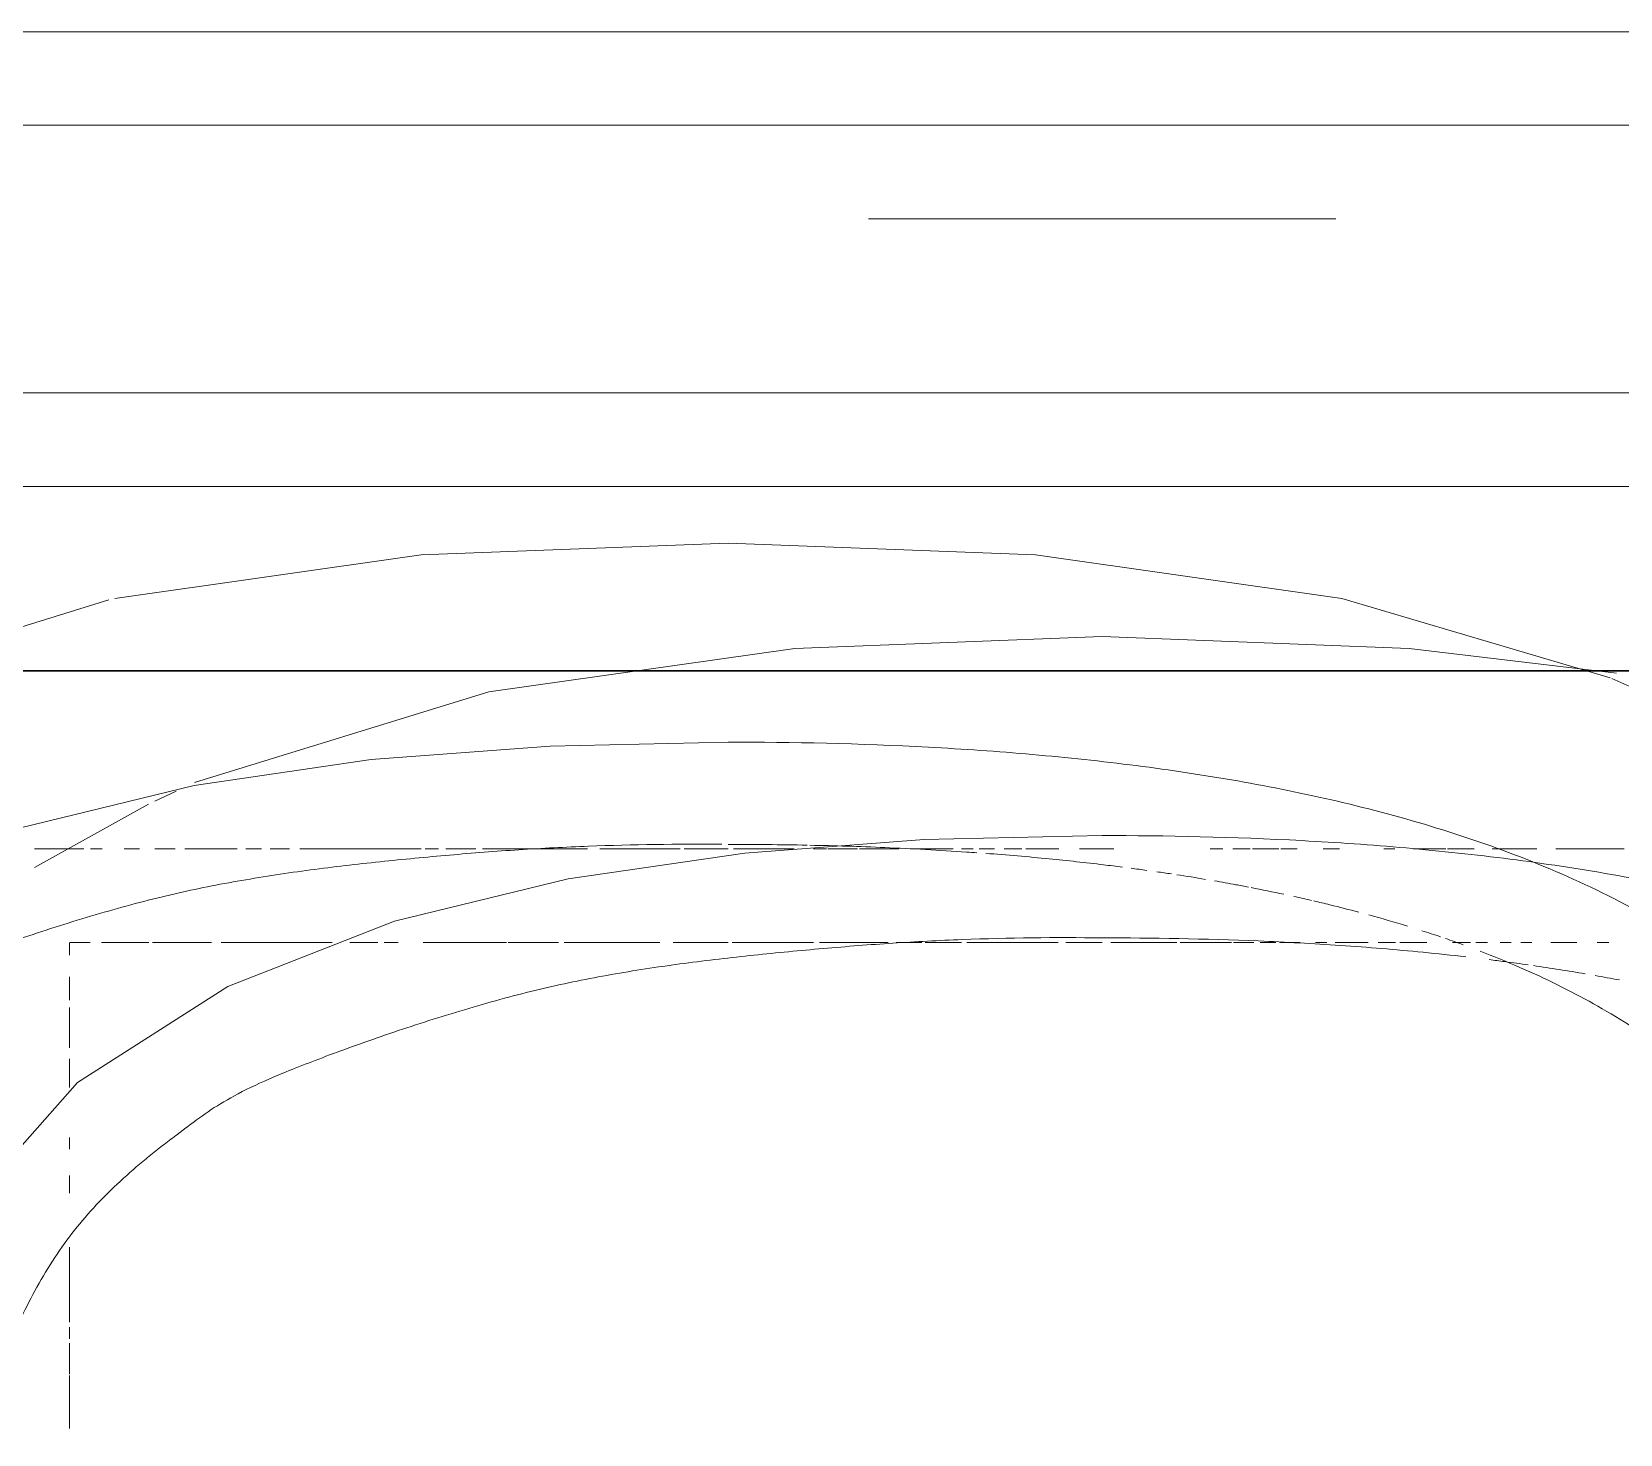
# Model space of a CAD drawing. Header units: millimetres. Extents: x -4000 to 187956, y -58990 to 162485.
# Drawn here: x 2350.3 to 2520.2, y 140368.3 to 140518.4 of the extents above; entities that cross this region are included whole.
import ezdxf

# ---------------------------------------------------------------- set-up
doc = ezdxf.new("R2010")
doc.units = ezdxf.units.MM
doc.linetypes.add('Grid Line', pattern=[2222.5, 1270, -317.5, 317.5, -317.5])
doc.linetypes.add('Grid Line 12_5mm', pattern=[2150, 1250, -300, 300, -300])
doc.layers.add('P-SANR-FIXT', color=6, linetype='Continuous', lineweight=9)
doc.layers.add('S-GRID', color=1, linetype='Continuous', lineweight=30)

# ---------------------------------------------------------------- blocks, each defined once
blk = doc.blocks.new('WCPan-SquattingPan-Vitra-ArkitektSeries-5952 - CMPX502N-V821-FFS - TANG 1')
at = {"layer": 'P-SANR-FIXT', "color": 250}
blk.add_line((250.56, 212.38), (-250.56, 212.38), dxfattribs=at)
at = {"layer": 'P-SANR-FIXT', "color": 252}
for p, q in [((-23.55, 212.38), (-185.38, 212.38)), ((25, 212.38), (-25, 212.38)), ((25, 212.38), (-25, 212.38)), ((185.5, 212.38), (25, 212.38))]:
    blk.add_line(p, q, dxfattribs=at)
at = {"layer": 'P-SANR-FIXT', "color": 253}
for p, q in [((25, 212.38), (-23.55, 212.38)), ((-25, 202.38), (25, 202.38)), ((-25, 202.38), (-20.23, 202.38)), ((-20.23, 202.38), (-7.73, 202.38)), ((-7.73, 202.38), (7.73, 202.38)), ((7.73, 202.38), (17.09, 202.38)), ((20.23, 202.38), (25, 202.38)), ((185.5, 173.73), (-123.15, 173.73)), ((65.64, 151.75), (94.37, 143.24)), ((94.54, 143.17), (97.11, 142.05))]:
    blk.add_line(p, q, dxfattribs=at)
at = {"layer": 'P-SANR-FIXT', "color": 254}
for p, q in [((17.09, 202.38), (19.89, 202.38)), ((-74.25, 124.95), (-68.96, 124.95)), ((-68.26, 124.95), (-67, 124.95)), ((-64.64, 124.95), (-63, 124.95)), ((-61.38, 124.95), (-59.19, 124.95)), ((-58.16, 124.95), (-52.57, 124.95)), ((-51.62, 124.95), (-49.94, 124.95)), ((-49.02, 124.95), (-46.95, 124.95)), ((-45.86, 124.95), (-32.88, 124.95)), ((-32.45, 124.95), (-31.01, 124.95)), ((-30.24, 124.95), (-27.01, 124.95)), ((-26.31, 124.95), (-15.07, 124.95)), ((-13.76, 124.95), (-12.54, 124.95)), ((-12.54, 124.95), (-5.16, 124.95)), ((-4.71, 124.95), (0, 124.95)), ((0.55, 124.95), (7.04, 124.95)), ((9.12, 124.95), (10.49, 124.95)), ((10.64, 124.95), (13.84, 124.95)), ((14.05, 124.95), (18.26, 124.95)), ((19.79, 124.95), (24.06, 124.95)), ((24.95, 124.95), (26.21, 124.95)), ((26.83, 124.95), (28.47, 124.95)), ((29.53, 124.95), (31.4, 124.95)), ((31.85, 124.95), (33.54, 124.95)), ((33.54, 124.95), (35.37, 124.95)), ((37.58, 124.95), (40, 124.95)), ((40, 124.95), (41.26, 124.95)), ((51.58, 124.95), (52.91, 124.95)), ((53.98, 124.95), (55.85, 124.95)), ((56.1, 124.95), (58.9, 124.95)), ((59.11, 124.95), (60.87, 124.95)), ((63.64, 124.95), (65.41, 124.95)), ((70.14, 124.95), (71.32, 124.95)), ((73.28, 124.95), (76.77, 124.95)), ((76.95, 124.95), (79.82, 124.95)), ((81.74, 124.95), (86.53, 124.95)), ((88.55, 124.95), (95.86, 124.95))]:
    blk.add_line(p, q, dxfattribs=at)
at = {"layer": 'P-SANR-FIXT', "color": 253, "flags": 128}
for points in [[(-65.64, 151.75), (-32.88, 156.4), (0, 157.68)], [(0, 157.68), (32.87, 156.4), (65.64, 151.75)], [(-114.25, 132.94), (-97.11, 142.05), (-66.3, 151.6)]]:
    blk.add_lwpolyline(points, dxfattribs=at)
at = {"layer": 'P-SANR-FIXT', "color": 250, "flags": 128}
blk.add_lwpolyline([(0, 136.38), (-19.05, 135.95), (-38.22, 134.5), (-57.15, 131.73), (-75.73, 127.21), (-93.56, 120.23), (-109.64, 109.96), (-122.31, 95.64), (-129.51, 77.95)], dxfattribs=at)
at = {"layer": 'P-SANR-FIXT', "color": 250}
for points, knots in [([(129.51, 77.95), (128.74, 81.46), (127.07, 86.68), (123.84, 93.23), (120.89, 97.97), (117.48, 102.37), (112.51, 107.69), (105.49, 113.48), (96.06, 119.21), (86.05, 123.75), (75.88, 127.3), (65.19, 130.16), (54.55, 132.3), (43.7, 133.93), (32.53, 135.12), (17.68, 136.15), (6.8, 136.38), (0, 136.38)], [0, 0, 0, 0, 0.071429, 0.107143, 0.142857, 0.178571, 0.214286, 0.285714, 0.357143, 0.428571, 0.5, 0.571429, 0.642857, 0.714286, 0.785714, 0.857143, 1, 1, 1, 1]), ([(80.46, 114.01), (81.9, 113.45), (86.01, 111.78), (91.35, 109.16), (96.35, 106.18), (99.91, 103.74), (103.38, 100.99), (107.85, 96.84), (112.84, 90.74), (116.21, 84.15), (117.97, 79.09), (118.88, 75.48), (119.45, 72.3), (119.77, 69.47), (119.93, 66.83), (119.98, 64.71), (119.99, 63.03), (119.99, 62.01), (119.98, 61.16), (119.97, 60.06), (119.93, 58.25), (119.86, 55.26), (119.75, 51.42), (119.64, 47.54), (119.53, 44.03), (119.42, 40.71), (119.29, 36.98), (119.11, 31.92), (118.92, 26.93), (118.73, 22.47), (118.58, 19.03), (118.44, 16.16), (118.31, 13.45), (118.19, 10.96), (118.07, 8.66), (117.96, 6.69), (117.85, 4.57), (117.69, 1.79), (117.49, -1.72), (117.23, -5.98), (116.95, -10.31), (116.66, -14.74), (116.26, -20.61), (115.51, -30.84), (114.35, -45.2), (112.27, -68.07), (109.21, -96.69), (105.5, -125.36), (102.12, -148.02), (99.36, -165), (96.36, -181.94), (93.51, -196.84), (91.28, -207.81), (89.79, -214.88), (88.65, -220.17), (87.48, -225.47), (86.49, -229.85), (85.66, -233.44), (84.91, -236.67), (84.11, -240.05), (83.22, -243.76), (82.25, -247.78), (81.22, -251.94), (80.18, -256.07), (79.26, -259.65), (78.18, -263.8), (76.91, -268.61), (75.82, -272.63), (74.96, -275.78), (74.1, -278.92), (73.15, -282.36), (72.21, -285.67), (71.41, -288.37), (70.37, -291.52), (69.25, -294.43), (68.05, -296.98), (67.13, -298.69), (66.09, -300.32), (64.44, -302.55), (61.91, -305.27), (58.14, -308.26), (54.39, -310.43), (51.04, -311.95), (47.42, -313.32), (42.84, -314.6), (38.33, -315.36), (34.88, -315.75), (31.62, -316.04), (27.15, -316.34), (22.37, -316.52), (18.42, -316.6), (14.39, -316.65), (9.97, -316.64), (5.12, -316.57), (1.82, -316.53), (0, -316.53)], [0.13911, 0.13911, 0.13911, 0.13911, 0.1470588, 0.1617647, 0.1691176, 0.1764706, 0.1838235, 0.1911765, 0.2058824, 0.2205882, 0.2279412, 0.2352941, 0.2426471, 0.25, 0.2573529, 0.2647059, 0.2683824, 0.2720588, 0.2738971, 0.2757353, 0.2794118, 0.2830882, 0.2867647, 0.2904412, 0.2922794, 0.2941176, 0.2977941, 0.3014706, 0.3088235, 0.3161765, 0.3235294, 0.3308824, 0.3382353, 0.3455882, 0.3492647, 0.3529412, 0.3566176, 0.3602941, 0.3676471, 0.375, 0.3823529, 0.3897059, 0.3970588, 0.4117647, 0.4411765, 0.4705882, 0.5294118, 0.5882353, 0.6176471, 0.6470588, 0.6764706, 0.7058824, 0.7242647, 0.7334559, 0.7426471, 0.7518382, 0.7610294, 0.765625, 0.7702206, 0.7794118, 0.7886029, 0.7977941, 0.8069853, 0.8115809, 0.8161765, 0.8207721, 0.8253676, 0.8299632, 0.832261, 0.8345588, 0.8391544, 0.84375, 0.8483456, 0.8529412, 0.8621324, 0.8667279, 0.8713235, 0.8759191, 0.8805147, 0.8897059, 0.8988971, 0.9080882, 0.9126838, 0.9172794, 0.9264706, 0.9356618, 0.9402574, 0.9448529, 0.9540441, 0.9632353, 0.9678309, 0.9724265, 0.9816176, 0.9908088, 1, 1, 1, 1])]:
    blk.add_open_spline(points, degree=3, knots=knots, dxfattribs=at)
at = {"layer": 'P-SANR-FIXT', "color": 252}
for points, knots in [([(-99.82, 103.74), (-99.59, 103.92), (-99.12, 104.27), (-98.24, 104.94), (-96.78, 106.05), (-94.76, 107.48), (-91.77, 109.17), (-87.62, 111.02), (-81.64, 113.31), (-74.48, 115.82), (-68.07, 117.83), (-62.99, 119.24), (-59.33, 120.14), (-55.74, 120.91), (-50.87, 121.81), (-44.72, 122.74), (-37.27, 123.6), (-29.83, 124.31), (-22.41, 124.89), (-12.7, 125.38), (-5.46, 125.49), (-0.69, 125.44)], [-0.1904762, -0.1904762, -0.1904762, -0.1904762, -0.1875, -0.1845238, -0.1785714, -0.1666667, -0.1547619, -0.1428571, -0.1309524, -0.1190476, -0.1071429, -0.1011905, -0.0952381, -0.0892857, -0.0833333, -0.0714286, -0.0595238, -0.047619, -0.0357143, -0.0238095, -0.0010933, -0.0010933, -0.0010933, -0.0010933]), ([(8.73, 125.34), (11.37, 125.29), (16.9, 125.12), (22.93, 124.79), (26.24, 124.56), (26.61, 124.54)], [0.01561942, 0.01561942, 0.01561942, 0.01561942, 0.02941176, 0.04411765, 0.04596001, 0.04596001, 0.04596001, 0.04596001]), ([(27.55, 124.47), (29.81, 124.3), (34.04, 123.94), (38.23, 123.48), (40.15, 123.25)], [0.04752608, 0.04752608, 0.04752608, 0.04752608, 0.05882353, 0.06855722, 0.06855722, 0.06855722, 0.06855722])]:
    blk.add_open_spline(points, degree=3, knots=knots, dxfattribs=at)
for points in [[(0, 125.43), (2.74, 125.43), (5.56, 125.4), (8.44, 125.35)], [(43.1, 122.88), (43.66, 122.81), (44.21, 122.73), (44.77, 122.65)], [(45.87, 122.5), (46.38, 122.43), (46.9, 122.35), (47.41, 122.27)], [(47.98, 122.19), (49.01, 122.03), (50.04, 121.86), (51.06, 121.69)], [(52.02, 121.53), (52.78, 121.4), (53.54, 121.26), (54.31, 121.12)], [(55.94, 120.81), (57.12, 120.58), (58.29, 120.34), (59.46, 120.09)], [(60.53, 119.86), (61.16, 119.72), (61.78, 119.58), (62.4, 119.44)], [(62.65, 119.38), (63.22, 119.25), (63.79, 119.11), (64.36, 118.97)], [(64.37, 118.97), (65.4, 118.72), (66.44, 118.45), (67.46, 118.18)], [(76.75, 115.36), (77.38, 115.14), (78.01, 114.92), (78.64, 114.69)]]:
    blk.add_open_spline(points, degree=3, dxfattribs=at)
at = {"layer": 'P-SANR-FIXT', "color": 250}
for points in [[(40.15, 123.25), (40.83, 123.17), (41.51, 123.09), (42.19, 123)], [(54.31, 121.12), (54.76, 121.04), (55.21, 120.95), (55.66, 120.86)], [(68.54, 117.89), (69.92, 117.51), (71.3, 117.11), (72.67, 116.69)], [(74.23, 116.2), (74.89, 115.99), (75.54, 115.77), (76.2, 115.55)]]:
    blk.add_open_spline(points, degree=3, dxfattribs=at)
blk = doc.blocks.new('CMF2_NHAXUONG_A_rvt-1-FFS - TANG 1')
at = {"layer": 'P-SANR-FIXT', "color": 250}
blk.add_line((2715.34, 140508.38), (2214.23, 140508.38), dxfattribs=at)
at = {"layer": 'P-SANR-FIXT', "color": 253}
for p, q in [((2399.79, 140508.38), (2279.41, 140508.38)), ((2489.79, 140508.38), (2439.79, 140508.38)), ((2444.56, 140508.38), (2439.79, 140508.38)), ((2489.79, 140508.38), (2447.7, 140508.38)), ((2650.29, 140508.38), (2489.79, 140508.38)), ((2439.79, 140498.38), (2489.79, 140498.38)), ((2439.79, 140498.38), (2489.79, 140498.38)), ((2650.29, 140469.74), (2306.9, 140469.74)), ((2363.41, 140436.05), (2365.7, 140437.14)), ((2350.53, 140428.95), (2362.75, 140435.73)), ((2452.24, 140420.95), (2460.08, 140420.95)), ((2460.91, 140420.95), (2464.79, 140420.95)), ((2465.71, 140420.95), (2472.77, 140420.95)), ((2473.14, 140420.95), (2475.27, 140420.95)), ((2498.33, 140420.95), (2499.54, 140420.95)), ((2354.29, 140388.35), (2354.29, 140380.32)), ((2354.29, 140379.79), (2354.29, 140378.53)), ((2354.29, 140378.07), (2354.29, 140374.76)), ((2354.29, 140374.62), (2354.29, 140368.92))]:
    blk.add_line(p, q, dxfattribs=at)
at = {"layer": 'P-SANR-FIXT', "color": 254}
for p, q in [((2441.23, 140508.38), (2399.79, 140508.38)), ((2444.56, 140508.38), (2441.23, 140508.38)), ((2447.7, 140508.38), (2444.9, 140508.38)), ((2448.34, 140508.38), (2445.01, 140508.38)), ((2489.79, 140508.38), (2448.34, 140508.38)), ((2354.29, 140420.95), (2354.29, 140419.57)), ((2354.37, 140420.95), (2356.52, 140420.95)), ((2357.72, 140420.95), (2362.77, 140420.95)), ((2363.19, 140420.95), (2369.47, 140420.95)), ((2370.52, 140420.95), (2382.4, 140420.95)), ((2384.3, 140420.95), (2387.27, 140420.95)), ((2387.95, 140420.95), (2389.45, 140420.95)), ((2392.12, 140420.95), (2401.06, 140420.95)), ((2401.24, 140420.95), (2406.63, 140420.95)), ((2407.21, 140420.95), (2417.48, 140420.95)), ((2418.88, 140420.95), (2424.79, 140420.95)), ((2425.22, 140420.95), (2427.68, 140420.95)), ((2427.7, 140420.95), (2433.91, 140420.95)), ((2434.55, 140420.95), (2441.89, 140420.95)), ((2442.77, 140420.95), (2445.51, 140420.95)), ((2445.85, 140420.95), (2449.75, 140420.95)), ((2450.31, 140420.95), (2452.24, 140420.95)), ((2475.27, 140420.95), (2478.63, 140420.95)), ((2478.84, 140420.95), (2481.01, 140420.95)), ((2481.72, 140420.95), (2483.39, 140420.95)), ((2483.8, 140420.95), (2485.97, 140420.95)), ((2487.62, 140420.95), (2488.84, 140420.95)), ((2489.74, 140420.95), (2493.26, 140420.95)), ((2494.32, 140420.95), (2496.18, 140420.95)), ((2496.64, 140420.95), (2498.33, 140420.95)), ((2502.28, 140420.95), (2504.21, 140420.95)), ((2504.77, 140420.95), (2506.02, 140420.95)), ((2507.37, 140420.95), (2508.55, 140420.95)), ((2509.59, 140420.95), (2510.76, 140420.95)), ((2512.82, 140420.95), (2515.59, 140420.95)), ((2517.75, 140420.95), (2519.02, 140420.95)), ((2354.29, 140417.25), (2354.29, 140414.78)), ((2354.29, 140413.98), (2354.29, 140409.66)), ((2354.29, 140408.5), (2354.29, 140405.41)), ((2354.29, 140400.06), (2354.29, 140398.83)), ((2354.29, 140395.99), (2354.29, 140394.13))]:
    blk.add_line(p, q, dxfattribs=at)
at = {"layer": 'P-SANR-FIXT', "color": 253, "flags": 128}
for points in [[(2367.67, 140438.05), (2399.15, 140447.75), (2431.91, 140452.4), (2464.79, 140453.68)], [(2464.79, 140453.68), (2497.66, 140452.4), (2519.85, 140449.76)]]:
    blk.add_lwpolyline(points, dxfattribs=at)
at = {"layer": 'P-SANR-FIXT', "color": 250, "flags": 128}
blk.add_lwpolyline([(2464.79, 140432.38), (2445.74, 140431.96), (2426.57, 140430.5), (2407.64, 140427.73), (2389.06, 140423.21), (2371.23, 140416.24), (2355.14, 140405.96), (2342.48, 140391.65), (2335.27, 140373.95)], dxfattribs=at)
at = {"layer": 'P-SANR-FIXT', "color": 250}
for points, knots in [([(2590.97, 140384.29), (2590.24, 140385.96), (2588.63, 140389.24), (2585.67, 140393.97), (2582.27, 140398.37), (2577.29, 140403.69), (2570.28, 140409.48), (2560.85, 140415.21), (2550.84, 140419.76), (2540.67, 140423.3), (2529.97, 140426.16), (2519.34, 140428.3), (2508.48, 140429.93), (2497.32, 140431.12), (2482.46, 140432.15), (2471.59, 140432.38), (2464.79, 140432.38)], [0.0714286, 0.0714286, 0.0714286, 0.0714286, 0.1071429, 0.1428571, 0.1785714, 0.2142857, 0.2857143, 0.3571429, 0.4285714, 0.5, 0.5714286, 0.6428571, 0.7142857, 0.7857143, 0.8571429, 1, 1, 1, 1]), ([(2405.52, 139989.12), (2405.2, 139989.38), (2403.77, 139990.56), (2401.94, 139992.24), (2400.4, 139993.78), (2399.61, 139994.6), (2399.06, 139995.19), (2398.57, 139995.75), (2397.98, 139996.5), (2397.12, 139997.78), (2396.44, 139999.18), (2395.92, 140000.52), (2395.64, 140001.33), (2395.41, 140001.96), (2395.25, 140002.42), (2395.1, 140002.8), (2394.98, 140003.1), (2394.85, 140003.39), (2394.7, 140003.75), (2394.48, 140004.28), (2394.24, 140004.88), (2394, 140005.55), (2393.8, 140006.2), (2393.6, 140006.85), (2393.4, 140007.56), (2393.18, 140008.32), (2392.9, 140009.28), (2392.65, 140010.08), (2392.48, 140010.56), (2392.33, 140010.98), (2392.16, 140011.52), (2391.91, 140012.37), (2391.55, 140013.7), (2391.1, 140015.38), (2390.64, 140017.16), (2390.23, 140018.75), (2389.77, 140020.52), (2389.09, 140022.98), (2387.78, 140027.69), (2385.53, 140035.68), (2382.9, 140045.82), (2380.62, 140055.53), (2378.87, 140063.6), (2376.95, 140072.89), (2374.78, 140083.47), (2372.48, 140094.97), (2370.1, 140107.12), (2367.73, 140119.63), (2365.44, 140132.21), (2363.66, 140142.5), (2362.35, 140150.51), (2361.44, 140156.3), (2360.58, 140162.09), (2359.46, 140170.07), (2358.11, 140180.29), (2356.6, 140192.74), (2354.73, 140209.18), (2352.67, 140228.74), (2350.65, 140248.32), (2349.32, 140261.97), (2348.72, 140270.24), (2348.37, 140275.97), (2348.14, 140280.09), (2347.95, 140283.57), (2347.78, 140286.51), (2347.63, 140288.85), (2347.48, 140291.24), (2347.29, 140294.37), (2347.07, 140298.21), (2346.82, 140302.72), (2346.52, 140308.58), (2346.19, 140315.71), (2345.84, 140323.84), (2345.51, 140332.04), (2345.22, 140340.17), (2345, 140347.56), (2344.86, 140353.75), (2344.78, 140357.99), (2344.73, 140360.86), (2344.79, 140362.8), (2344.92, 140364.44), (2345.07, 140365.84), (2345.24, 140367.35), (2345.5, 140369.26), (2345.89, 140371.6), (2346.57, 140374.41), (2347.56, 140377.31), (2348.92, 140380.43), (2350.55, 140383.67), (2352.43, 140386.88), (2354.51, 140389.84), (2356.81, 140392.54), (2359.38, 140395.12), (2361.66, 140397.13), (2363.53, 140398.65), (2364.73, 140399.57), (2365.67, 140400.28), (2366.55, 140400.95), (2368, 140402.05), (2370.03, 140403.48), (2373.02, 140405.17), (2377.17, 140407.02), (2383.14, 140409.31), (2390.31, 140411.83), (2396.72, 140413.83), (2401.79, 140415.24), (2405.46, 140416.15), (2409.05, 140416.91), (2413.92, 140417.82), (2420.07, 140418.74), (2427.52, 140419.6), (2434.96, 140420.31), (2442.38, 140420.9), (2452.31, 140421.4), (2459.79, 140421.5), (2464.79, 140421.43)], [-0.8367646, -0.8367646, -0.8367646, -0.8367646, -0.8333333, -0.8214286, -0.8154762, -0.8125, -0.8095238, -0.8065476, -0.8035714, -0.797619, -0.7857143, -0.7797619, -0.7738095, -0.7708333, -0.7678571, -0.764881, -0.7633929, -0.7619048, -0.7589286, -0.7559524, -0.75, -0.7440476, -0.7380952, -0.7321429, -0.7261905, -0.7202381, -0.7142857, -0.7083333, -0.702381, -0.6964286, -0.6904762, -0.6845238, -0.6785714, -0.672619, -0.6696429, -0.6666667, -0.6636905, -0.6607143, -0.6547619, -0.6428571, -0.6309524, -0.625, -0.6190476, -0.6130952, -0.6071429, -0.6011905, -0.5952381, -0.5892857, -0.5833333, -0.577381, -0.5744048, -0.5714286, -0.5684524, -0.5654762, -0.5595238, -0.5535714, -0.547619, -0.5357143, -0.5238095, -0.5119048, -0.5, -0.4940476, -0.4880952, -0.4821429, -0.4791667, -0.4761905, -0.4732143, -0.4702381, -0.4642857, -0.4583333, -0.452381, -0.4404762, -0.4285714, -0.4166667, -0.4047619, -0.3928571, -0.3809524, -0.3690476, -0.3571429, -0.3452381, -0.3392857, -0.3333333, -0.327381, -0.3214286, -0.3095238, -0.297619, -0.2857143, -0.2738095, -0.2619048, -0.25, -0.2380952, -0.2261905, -0.2142857, -0.202381, -0.1964286, -0.1904762, -0.1875, -0.1845238, -0.1785714, -0.1666667, -0.1547619, -0.1428571, -0.1309524, -0.1190476, -0.1071429, -0.1011905, -0.0952381, -0.0892857, -0.0833333, -0.0714286, -0.0595238, -0.047619, -0.0357143, -0.0238095, 0, 0, 0, 0]), ([(2464.79, 140421.43), (2470.12, 140421.43), (2478.59, 140421.29), (2490.27, 140420.66), (2497.74, 140420.05), (2502.2, 140419.57), (2503.73, 140419.4)], [0, 0, 0, 0, 0.02941176, 0.04411765, 0.05882353, 0.06651548, 0.06651548, 0.06651548, 0.06651548])]:
    blk.add_open_spline(points, degree=3, knots=knots, dxfattribs=at)
at = {"layer": 'P-SANR-FIXT', "color": 252}
blk.add_open_spline([(2506.21, 140419.1), (2506.77, 140419.03), (2508.17, 140418.85), (2509.57, 140418.66), (2510.4, 140418.54)], degree=3, knots=[0.070697496, 0.070697496, 0.070697496, 0.070697496, 0.073529412, 0.07781302, 0.07781302, 0.07781302, 0.07781302], dxfattribs=at)
for points in [[(2510.94, 140418.46), (2512.8, 140418.19), (2514.64, 140417.9), (2516.48, 140417.59)], [(2517.55, 140417.4), (2518.41, 140417.25), (2519.28, 140417.09), (2520.14, 140416.93)]]:
    blk.add_open_spline(points, degree=3, dxfattribs=at)
at = {"layer": 'S-GRID', "linetype": 'Grid Line 12_5mm', "lineweight": 9}
blk.add_line((-824.25, 140450), (183641.09, 140450), dxfattribs=at)
at = {"layer": 'P-SANR-FIXT', "color": 250, "lineweight": 9}
blk.add_blockref('WCPan-SquattingPan-Vitra-ArkitektSeries-5952 - CMPX502N-V821-FFS - TANG 1', (2424.79, 140306), dxfattribs=at)

msp = doc.modelspace()

# ---------------------------------------------------------------- block references
at = {"lineweight": 5}
msp.add_blockref('CMF2_NHAXUONG_A_rvt-1-FFS - TANG 1', (0, 0), dxfattribs=at)

# ---------------------------------------------------------------- next in the draw order: linework, layer by layer
at = {"layer": 'S-GRID', "linetype": 'Grid Line'}
msp.add_line((-824.25, 140450), (183641.09, 140450), dxfattribs=at)

doc.saveas('drawing.dxf')
